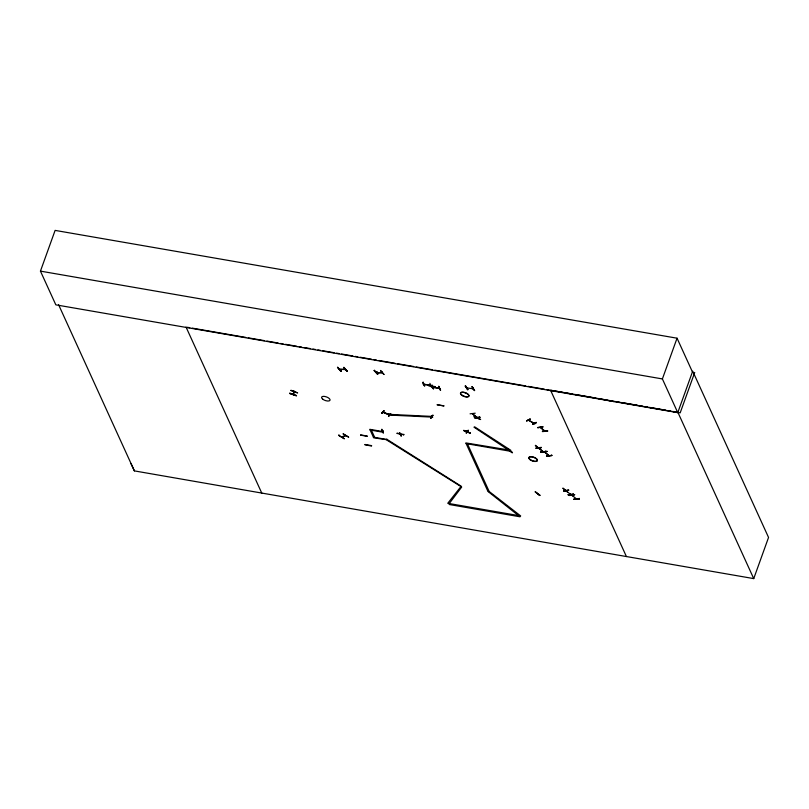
<?xml version="1.0" encoding="UTF-8"?>
<svg xmlns="http://www.w3.org/2000/svg" width="809" height="809" viewBox="0 0 809 809"><rect width="100%" height="100%" fill="white"/><g stroke="black" fill="none" stroke-linecap="round" stroke-linejoin="round"><path stroke-width="1.21" d="M539.906 449.308L535.467 445.314M371.634 445.638L365.001 444.475M479.686 417.252C463.951 418.971 490.598 416.645 474.6 417.535M547.056 451.553L540.847 452.241L540.725 451.695M540.857 452.221L545.802 451.412L540.594 452.029M542.374 431.46L547.683 430.985L542.424 431.116M547.683 431.015L542.546 431.601M545.984 451.564L545.853 451.058M546.54 455.983L551.839 455.518L546.702 456.124M546.712 456.165L546.581 455.639M551.839 455.548L551.708 455.012M573.986 499.244C584.341 497.98 577.333 500.023 574.046 498.961M579.153 498.698L573.925 499.305M293.546 393.852L293.02 394.337L293.283 393.73M294.324 391.9L293.192 394.691M294.597 391.364L292.959 394.6M467.046 431.743L467.218 430.985M467.622 431.005L466.945 431.693M477.371 418.344L477.421 418.334M397.118 433.098L403.731 434.767M403.721 434.807L403.762 434.271M443.838 406.047L437.285 404.591M290.886 390.504L297.651 392.911L290.977 390.251M626.318 556.521L753.735 578.607L768.55 537.449L692.706 371.159L677.76 412.651L55.831 304.841L40.45 271.126L55.113 230.393L677.052 338.202L692.433 371.918M289.713 393.376L296.458 395.823L289.824 393.093M294.385 391.95L294.547 391.273M296.559 395.55L289.662 393.508M341.176 370.825L340.72 371.159L337.474 367.367M343.744 367.599L347.364 371.361L343.865 367.266M344.371 438.66L338.668 435.313L339.011 434.908M348.568 437.012L343.026 433.766L348.669 437.234M374.597 370.219L374.142 370.552L377.884 373.97M376.559 372.352L376.933 371.796L376.731 372.534M381.545 372.696L381.676 371.907L382.303 372.089M381.899 372.534C384.204 371.918 375.174 374.395 376.367 371.746L377.055 371.928M360.642 434.908L367.266 436.061M383.992 410.598L381.565 413.278L382.05 413.096M381.888 429.215L383.375 433.128L381.575 429.518M388.391 413.965L394.934 415.371L388.29 414.198M383.041 430.701L382.95 431.49L382.9 430.853M388.472 416.231C393.498 409.344 388.856 417.808 388.593 415.897M370.138 430.004L383.385 432.299L383.072 431.601L369.814 429.306L373.707 437.841L387.754 439.863L461.211 486.219L447.741 503.299L520.672 515.94L489.172 491.478L488.211 491.629L520.035 516.789L449.329 504.533L449.015 503.845L461.696 487.038L386.965 440.147L386.833 438.943M399.697 432.623L401.244 435.859M423.218 382.111C421.762 382.141 424.29 386.894 424.806 385.681M428.558 385.458L435.191 386.631M431.399 387.117L429.892 383.324M432.097 385.054C430.641 385.074 433.169 389.837 433.685 388.623M440.551 390.15L438.731 386.227M430.691 417.879C435.97 411.366 429.124 419.264 431.136 417.717M432.228 416.17L432.168 416.807L432.39 416.2M433.078 415.219L431.015 418.061M443.919 405.764L437.163 404.935M465.671 385.792L465.226 386.085L467.996 389.453M472.011 386.904L474.661 390.626L472.132 386.571M472.668 387.976C474.448 387.905 472.143 389.786 472.557 388.168M472.729 387.976L472.416 388.573M470.272 433.25L463.719 430.489L466.115 430.954M470.09 413.834L475.217 413.197M466.318 431.44L466.54 430.924M466.601 430.752L466.399 431.48L466.763 430.793M468.209 430.166L466.469 433.108L466.237 432.613M474.003 416.868L480.657 419.527L474.125 416.534M479.727 416.898L479.858 417.404M512.107 452.737C503.734 445.213 508.548 451.088 512.491 452.403M526.669 420.892L530.289 418.951L526.801 420.66M534.243 423.37L528.57 420.144L528.762 419.517L529.369 419.871M529.076 420.397L529.268 419.81L529.035 420.538M532.615 424.341C540.321 419.79 534.092 425.423 532.646 423.997M536.205 422.338L532.524 424.341M537.793 427.648L542.92 427.01L537.914 427.415M537.793 427.749L543.041 426.788M541.342 447.357L536.215 447.994M539.947 449.025L535.346 445.658M541.737 452.049L547.197 451.311M539.643 495.512L535.154 491.821L540.018 495.189M562.993 488.11L567.463 491.811M568.525 490.254L563.731 490.78M568.858 490.153L563.57 491.023L568.484 490.284M573.369 493.854C574.269 495.29 567.736 495.563 568.242 494.481M569.576 495.26L574.724 494.653M571.943 495.3L572.155 494.754M576.099 498.577L576.595 498.981L571.983 495.341L572.327 494.683M572.762 495.017L572.62 495.664L572.196 494.744M579.204 498.354L579.325 498.9M614.102 401.618L598.306 398.524M677.76 412.651L662.389 378.936L677.052 338.202M694.729 372.443L680.187 412.843L583.956 396.066M467.663 431.025L467.167 431.46M538.572 448.024L543.072 451.725M544.497 452.049L548.937 455.669M566.078 490.841L570.78 494.481L570.274 494.087M463.719 430.489L470.373 433.098L463.81 430.358M345.807 435.717L341.722 437.052M360.541 435.151L367.124 436.273M338.668 435.313L344.159 438.781M428.457 385.691L435.08 386.884M507.87 448.985L512.37 452.737M381.929 413.439L383.87 410.932M389.341 414.997L382.93 412.256M432.673 417.161L431.955 416.878M466.105 432.957L468.158 430.449M374.436 370.502L377.752 374.223M377.429 374.284L374.142 370.532M465.549 386.065L467.875 389.796M467.521 389.736L465.236 386.065M423.056 382.384L424.685 386.024M431.935 385.327L433.482 388.896M569.435 495.502L574.562 494.896M541.201 447.61L535.882 448.105M383.83 410.851L381.605 413.247M432.603 415.391L430.995 417.96M510.044 450.805L510.631 450.755M538.288 493.712L537.884 493.763M539.836 495.492L535.356 491.791M526.679 420.993L530.219 419.284M339.456 369.207L345.332 369.41M345.564 435.555L341.529 436.931M510.216 450.947L510.479 450.734M564.51 490.274L565.127 490.365L564.51 490.254M467.41 387.986L466.864 388.047M382.93 412.145L389.402 414.906M536.094 448.328L541.221 447.701M546.459 455.973L551.667 455.356M566.128 490.901L566.775 491.194L566.381 490.871M568.12 494.825L573.318 494.198L568.201 494.835M537.409 447.417L537.176 447.65M567.615 492.074L562.953 488.393M571.629 495.007L573.682 494.764M571.923 495.32L572.438 495.715M382.05 372.706L376.236 372.534M423.876 384.164L430.509 385.347M439.348 388.401L432.795 387.238L439.307 388.269M432.582 417.131L432.077 416.928M466.773 387.895L473.134 388.795L473.305 388.067L473.123 388.674M534.132 423.471L528.449 420.205M339.467 369.359L345.382 369.541M40.45 271.126L662.389 378.936M187.283 327.271L189.771 327.706M192.259 328.13L245.754 337.404M248.242 337.838L264.412 340.64M266.899 341.074L278.104 343.016M280.592 343.441L283.079 343.876M285.567 344.31L296.761 346.252M299.249 346.677L301.737 347.112M304.224 347.546L310.444 348.618M312.931 349.053L315.429 349.488M317.917 349.913L320.404 350.348M322.892 350.772L334.087 352.714M336.574 353.149L339.062 353.584M341.55 354.008L352.744 355.95M355.232 356.385L357.72 356.82M360.217 357.244L371.412 359.186M373.9 359.621L376.387 360.056M378.875 360.48L395.045 363.281M397.532 363.716L413.712 366.517M416.2 366.952L432.37 369.753M434.858 370.188L525.678 385.933M528.166 386.358L544.346 389.169M546.833 389.594L549.321 390.029M130.997 463.638L134.385 470.889L626.409 556.541L550.565 390.241L572.6 394.064M575.047 394.489L595.859 398.099M616.67 401.699L619.118 402.124M621.565 402.548L637.482 405.309M639.929 405.734L642.386 406.158M644.834 406.583L647.281 407.008M649.728 407.433L665.645 410.193M668.092 410.618L670.54 411.043M672.987 411.468L677.881 412.317L753.735 578.607M466.146 443.605L510.327 451.26L473.953 427.162L474.762 426.909L510.823 450.31L465.822 442.907L487.878 491.255L489.172 491.478L467.43 443.828M373.394 437.153L386.651 439.449M550.565 390.241L562.933 392.395M565.4 392.83L581.479 395.631M364.879 444.808L371.564 446.022M440.278 390.09L438.69 386.49L440.571 390.191M424.017 384.326L430.489 385.458M396.997 433.442L403.671 434.615M472.628 413.844L477.148 417.525M476.875 417.515L472.517 413.945M544.77 431.146L540.331 427.526M538.743 448.004L543.264 451.695M572.115 495.28L572.428 494.724M540.493 427.465L544.963 431.116M544.649 451.988L549.129 455.639M466.702 430.782L467.572 431.106M292.1 390.666L294.334 391.495M383.81 412.024L385.842 412.903M380.554 370.704L383.81 374.446M343.815 367.549L347.101 371.301M472.122 386.874L474.387 390.535M384.073 374.506L380.604 370.441M371.422 430.226L374.678 437.376M186.04 327.058L261.883 493.348M58.531 304.589L134.385 470.889M399.504 432.633L401.122 436.203M528.601 419.578L528.489 420.245L528.601 419.578M337.747 367.337L341.054 371.169L337.747 367.337M431.157 416.362L390.686 414.43L391.293 415.159L431.763 417.09L431.157 416.362M530.026 459.643A4.48 1.901 19.8 0 0 537.196 460.887A4.48 1.901 19.8 0 0 532.079 456.923A4.48 1.901 19.8 0 0 530.026 459.643M530.077 459.502A4.48 1.901 19.8 0 0 537.247 460.746A4.48 1.901 19.8 0 0 532.14 456.772A4.48 1.901 19.8 0 0 530.077 459.502M322.761 399.191A4.46 1.891 19.8 0 0 329.91 400.425A4.46 1.891 19.8 0 0 324.813 396.471A4.46 1.891 19.8 0 0 322.761 399.191M461.605 395.126A4.47 1.901 19.8 0 0 468.765 396.37A4.47 1.901 19.8 0 0 463.668 392.405A4.47 1.901 19.8 0 0 461.605 395.126M461.666 394.964A4.48 1.901 19.8 0 0 468.836 396.208A4.48 1.901 19.8 0 0 463.719 392.234A4.48 1.901 19.8 0 0 461.666 394.964"/></g></svg>
